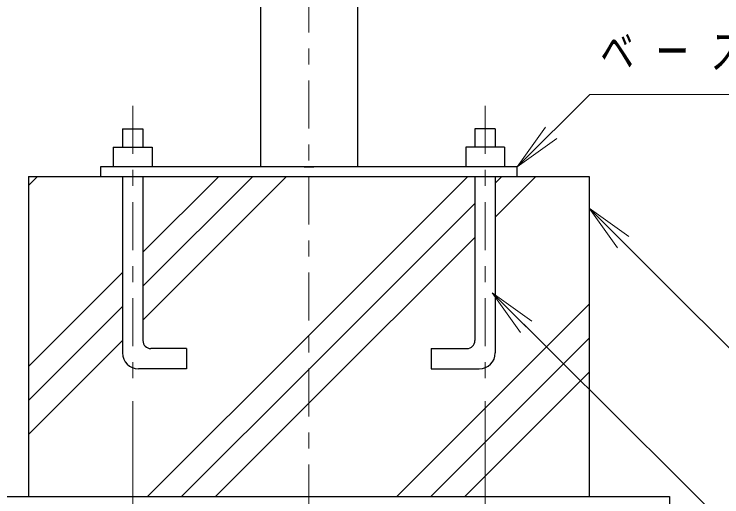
# Model space of a CAD drawing. Units: millimetres on the paper, scale 1:10. Extents: x -385 to 0, y 0 to 267.
# Drawn here: x -186.02 to -141.84, y 90.99 to 121.15 of the extents above; entities that cross this region are included whole.
import ezdxf

# ---------------------------------------------------------------- set-up
doc = ezdxf.new("R2010")
doc.units = ezdxf.units.MM
doc.linetypes.add('USER2', pattern=[6, 3, -1, 1, -1])
doc.layers.add('LY_1', color=7, linetype='Continuous', lineweight=25)
doc.styles.add('ＭＳ ゴシック', font='')
doc.styles.get('ＭＳ ゴシック').set_extended_font_data('MS Gothic')

msp = doc.modelspace()

# ---------------------------------------------------------------- linework, layer by layer
at = {"layer": 'LY_1', "color": 4}
for p, q in [((-170.646, 123.005), (-170.646, 111.605)), ((-164.596, 123.005), (-164.596, 111.605)), ((-154.621, 111.605), (-180.621, 111.605)), ((-180.621, 111.605), (-180.621, 111.005)), ((-154.621, 111.005), (-154.621, 111.605)), ((-180.621, 111.005), (-154.621, 111.005))]:
    msp.add_line(p, q, dxfattribs=at)
at = {"layer": 'LY_1', "color": 4, "linetype": 'USER2', "lineweight": 13}
msp.add_line((-167.621, 123.005), (-167.621, 87.178), dxfattribs=at)
at = {"layer": 'LY_1', "color": 211, "linetype": 'USER2', "lineweight": 13}
for p, q in [((-178.621, 115.413), (-178.621, 97.975)), ((-156.621, 115.413), (-156.621, 97.975))]:
    msp.add_line(p, q, dxfattribs=at)
at = {"layer": 'LY_1', "color": 211}
for p, q in [((-179.256, 113.986), (-179.256, 112.84)), ((-179.256, 113.986), (-177.986, 113.986)), ((-177.986, 113.986), (-177.986, 112.84)), ((-155.986, 113.986), (-157.256, 113.986)), ((-157.256, 113.986), (-157.256, 112.84)), ((-155.986, 113.986), (-155.986, 112.84)), ((-179.831, 112.84), (-179.831, 111.61)), ((-179.831, 112.84), (-177.411, 112.84)), ((-177.411, 112.84), (-177.411, 111.652)), ((-155.411, 112.84), (-157.831, 112.84)), ((-157.831, 112.84), (-157.831, 111.652)), ((-155.411, 112.84), (-155.411, 111.61)), ((-179.256, 111.01), (-179.256, 99.986)), ((-177.986, 111.01), (-177.986, 100.756)), ((-157.256, 111.01), (-157.256, 100.756)), ((-155.986, 111.01), (-155.986, 99.986)), ((-175.256, 100.256), (-177.486, 100.256)), ((-175.256, 100.256), (-175.256, 98.986)), ((-159.986, 100.256), (-157.756, 100.256)), ((-159.986, 100.256), (-159.986, 98.986)), ((-175.256, 98.986), (-178.256, 98.986)), ((-159.986, 98.986), (-156.986, 98.986))]:
    msp.add_line(p, q, dxfattribs=at)
at = {"layer": 'LY_1', "lineweight": 13}
for p, q in [((-154.621, 111.605), (-152.853, 114.079)), ((-154.621, 111.605), (-152.5, 113.726)), ((-152.146, 113.372), (-154.621, 111.605)), ((-185.121, 110.45), (-184.566, 111.005)), ((-177.986, 106.271), (-173.252, 111.005)), ((-177.986, 104.15), (-171.131, 111.005)), ((-177.986, 102.028), (-169.01, 111.005)), ((-167.621, 101.08), (-157.696, 111.005)), ((-155.986, 110.593), (-155.575, 111.005)), ((-155.986, 108.472), (-153.453, 111.005)), ((-167.621, 98.958), (-157.256, 109.323)), ((-148.353, 106.552), (-150.121, 109.027)), ((-150.121, 109.027), (-147.646, 107.259)), ((-150.121, 109.027), (-148, 106.906)), ((-167.621, 96.837), (-157.256, 107.202)), ((-185.121, 99.136), (-179.256, 105.001)), ((-154.413, 101.268), (-156.187, 103.739)), ((-156.187, 103.739), (-153.708, 101.976)), ((-156.187, 103.739), (-154.061, 101.622)), ((-162.14, 91.005), (-150.121, 103.023)), ((-185.121, 97.015), (-179.256, 102.88)), ((-185.121, 94.893), (-179.256, 100.758)), ((-177.696, 91.005), (-167.621, 101.08)), ((-160.018, 91.005), (-150.121, 100.902)), ((-175.575, 91.005), (-167.621, 98.958)), ((-157.897, 91.005), (-150.121, 98.781)), ((-178.621, 96.975), (-178.621, 70.005)), ((-173.453, 91.005), (-167.621, 96.837)), ((-156.621, 96.975), (-156.621, 70.005))]:
    msp.add_line(p, q, dxfattribs=at)
at = {"layer": 'LY_1'}
for p, q in [((-167.921, 111.605), (-167.321, 111.605)), ((-185.121, 111.005), (-150.121, 111.005)), ((-185.121, 111.005), (-185.121, 91.005)), ((-150.121, 111.005), (-150.121, 91.005)), ((-190.121, 91.005), (-145.121, 91.005)), ((-145.121, 91.005), (-145.121, 81.005))]:
    msp.add_line(p, q, dxfattribs=at)
at = {"layer": 'LY_1', "lineweight": 13}
for points in [[(-154.621, 111.605), (-150.086, 116.139), (-103.954, 116.139)], [(-150.121, 109.027), (-136.139, 95.045), (-118.139, 95.045)], [(-156.187, 103.739), (-136.73, 84.369), (-106.271, 84.369)]]:
    msp.add_lwpolyline(points, dxfattribs=at)
at = {"layer": 'LY_1', "color": 211}
for centre, radius, start, end in [((-177.486, 100.756), 0.5, 180, 270), ((-157.756, 100.756), 0.5, 270, 0), ((-178.256, 99.986), 1, 180, 270), ((-156.986, 99.986), 1, 270, 0)]:
    msp.add_arc(centre, radius, start, end, dxfattribs=at)

# ---------------------------------------------------------------- texts
at = {"layer": 'LY_1', "insert": (-149.433, 118.789), "char_height": 2.199, "attachment_point": 4, "style": 'ＭＳ ゴシック'}
msp.add_mtext('\\T1.64;\\W0.7;ベースＰＬ－６×２６０×２６０', dxfattribs=at)

doc.saveas('drawing.dxf')
